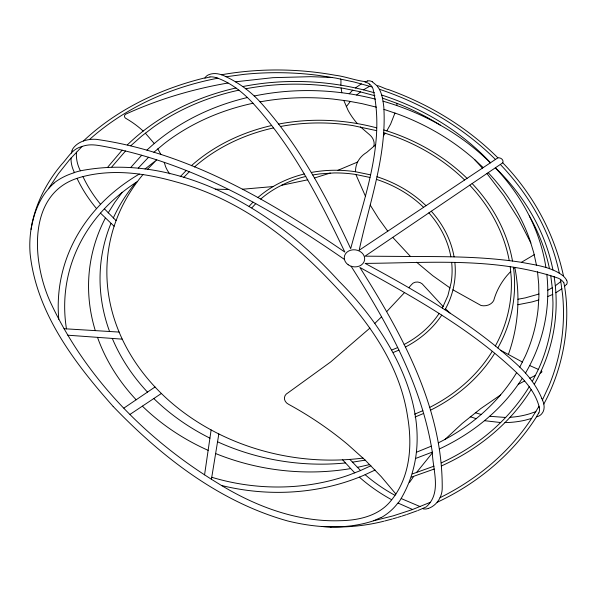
<?xml version="1.0" encoding="UTF-8"?>
<svg xmlns="http://www.w3.org/2000/svg" width="597" height="597" viewBox="0 0 597 597"><rect width="100%" height="100%" fill="white"/><g stroke="black" fill="none" stroke-linecap="round" stroke-linejoin="round"><path stroke-width="0.9" d="M340.902 85.192L340.962 80.685A3.037 2.522 8.9 0 0 340.477 79.117L340.35 78.961M76.461 152.116L76.364 154.817A47.491 39.462 8.9 0 0 80.379 170.802L77.416 171.6A84.826 70.491 8.9 0 0 74.625 172.443L74.08 172.623M372.028 86.923L354.2 82.028L336.081 78.14L317.753 75.289A272.344 226.315 8.9 0 0 244.136 74.349L226.091 76.752C238.934 82.916 250.755 91.595 260.382 102.206C299.03 145.101 326.484 196.592 350.685 248.636C364.476 197.398 385.528 142.429 373.006 88.789A17.417 14.47 8.9 0 0 372.035 86.923A12.216 10.149 8.9 0 0 369.655 84.184M376.655 127.9L376.655 127.855A185.824 154.414 8.9 0 0 278.553 124.079M497.876 157.832L359.178 250.24C369.274 203.025 386.916 155.959 383.796 106.953C383.02 100.423 382.095 93.58 378.558 87.886C372.938 82.192 386.05 89.654 388.035 89.416C402.109 94.475 415.848 100.49 429.079 107.482C454.295 120.803 477.652 137.698 497.876 157.832A4.328 3.597 8.9 0 1 501.973 159.205A4.328 3.597 8.9 0 1 502.764 162.809C533.084 194.01 554.583 233.89 563.553 276.284C564.747 277.463 565.866 278.754 566.613 280.269M397.848 503.338L398.169 502.928A84.826 70.491 8.9 0 0 399.744 500.838C445.138 426.661 393.483 335.253 338.954 281.165C275.157 210.457 178.757 151.914 80.379 170.802M112.967 406.244C74.677 363.073 36.529 313.089 30.148 253.934C27.395 221.174 40.842 189.003 61.76 164.265C67.125 158.601 71.259 150.817 78.58 147.69C81.177 146.69 83.826 145.787 86.572 145.28C91.811 144.28 97.154 145.183 102.333 146.101C191.204 162.115 271.165 208.681 344.432 259.441M415.706 458.429L432.31 452.101C421.713 384.364 387.363 323.268 351.088 266.247M211.345 479.234L204.562 474.839L211.122 429.944M31.066 229.42C33.887 212.316 40.641 194.816 54.014 183.219M218.83 433.952L211.428 479.279L221.383 485.413M396.751 105.527L397.124 103.393M72.073 150.556L72.192 150.131A8.612 7.157 8.9 0 1 72.752 148.862C77.782 141.385 87.565 138.773 96.154 139.325C187.637 152.153 269.844 200.667 344.85 252.091C319.38 198.838 291.97 145.272 251.501 101.624C241.636 91.289 229.83 82.319 216.204 77.625M72.021 150.75L71.327 153.145M114.087 226.233L100.46 213.092C111.221 200.876 123.751 190.309 137.429 181.495M394.96 113.02L390.632 124.057L386.811 130.885M32.283 222.502L32.559 221.741M428.355 508.443C436.944 505.472 442.399 496.592 442.22 487.645C442.578 407.266 401.699 333.551 359.857 267.419C416.266 298.761 473.809 330.611 520.256 376.147C528.755 385.05 536.516 395.52 539.36 407.706M440.079 497.697L440.086 497.667A272.344 226.315 8.9 0 0 530.472 420.176L539.054 406.191M437.153 502.286C476.973 483.712 512.883 454.138 536.524 416.781C537.912 416.579 540.106 415.758 541.748 413.803C545.195 409.93 544.464 404.281 542.449 399.93L548.979 385.744A272.344 226.315 8.9 0 0 562.62 294.925L560.508 279.456A17.417 14.47 8.9 0 0 558.516 278.284C496.741 256.882 429.347 262.904 365.14 263.396C418.504 292.224 471.578 323.067 516.621 364.118C527.099 373.737 536.307 385.072 541.755 398.311M375.312 145.056L366.737 152.399A28.723 23.873 8.9 0 0 357.61 162.026L357.499 162.257A28.723 23.873 8.9 0 0 355.558 171.749A113.84 94.595 8.9 0 0 311.306 172.458M442.362 308.059L447.892 295.657L451.153 282.605A110.632 91.938 8.9 0 0 451.668 262.426M519.786 367.155L525.338 356.013A221.032 183.675 8.9 0 0 538.136 308.679L538.912 296.41L538.703 284.09L537.516 271.754M532.3 381.446L538.524 369.08A232.345 193.077 8.9 0 0 552.964 302.739L552.419 289.03L550.718 275.329M113.296 218.017L113.37 217.868A208.674 173.406 8.9 0 1 135.631 182.727L135.743 182.585M543.815 404.042C563.59 367.715 571.523 322.179 563.919 282.888M83.431 140.974C117.154 109.184 160.466 88.714 205.032 77.841C205.868 76.379 207.286 75.319 208.838 74.685C214.524 72.319 220.86 74.021 226.069 76.744M536.412 416.803L538.793 412.9M108.184 212.928L114.788 202.376L122.273 192.286M375.095 470.04L363.692 475.339A196.98 163.69 8.9 0 1 221.487 485.473C257.098 506.913 297.993 522.136 340.074 520.703C359.081 520.405 379.864 515.704 391.848 499.562A82.856 68.856 8.9 0 0 393.736 497.122C410.557 474.108 412.243 443.765 407.579 416.557C399.572 362.595 365.67 317.537 328.641 279.433C286.672 235.412 235.837 197.928 176.346 181.988C145.467 173.16 112.02 168.421 80.573 177.234A82.856 68.856 8.9 0 0 77.297 178.264C25.544 195.047 32.604 265.881 51.603 304.694C84.737 374.67 140.019 432.78 204.562 474.839M516.696 372.55C498.301 403.109 470.19 427.071 438.385 442.825M529.233 386.729C519.211 403.094 506.584 417.766 492.167 430.407A232.345 193.077 8.9 0 1 441.332 462.869M48.476 188.682L58.327 173.831L69.543 159.727L82.065 146.444M566.463 284.366L564.777 286.15M409.557 482.354L413.684 476.421M383.431 135.803L385.289 133.206M346.275 106.699L350.372 101.408M426.751 506.405C441.899 492.532 432.676 469.563 432.31 452.101M430.407 502.264L412.139 509.674L393.169 515.86L373.603 520.778C345.909 529.972 315.634 527.83 287.672 520.965C219.517 501.898 161.488 456.795 113.131 406.423M416.445 472.623L432.422 452.862M107.841 167.033L122.109 150.175M111.818 166.899L125.534 150.989M408.796 287.739L411.527 284.597A6.821 5.664 8.9 0 1 422.198 283.866L443.161 306.582M130.818 167.414L141.69 155.25M510.763 271.389L506.853 275.717A91.46 76.006 8.9 0 0 493.719 300.56A11.44 9.507 8.9 0 1 481.137 305.537L452.951 289.821M249.173 206.226L252.994 202.137M386.737 311.589L404.535 292.567M251.852 207.816L255.755 203.652M138.25 168.115L148.526 157.265M426.288 506.898L418.004 510.472M180.249 176.667L186.227 170.503M147.437 169.354L156.742 159.847L145.034 168.988M183.51 177.63L189.294 171.735M349.2 93.766L352.812 90.132M534.211 254.583L534.039 254.755A3.649 3.03 8.9 0 1 533.196 255.315L521.397 262.322C486.928 256.911 451.936 256.546 417.124 256.531L364.998 256.18L502.749 162.802M374.826 323.402L381.565 316.806M445.101 439.355L462.279 423.392L480.839 408.542L500.667 394.893M513.644 268.59L514.838 267.516A234.927 195.219 8.9 0 1 508.338 354.566M130.84 145.713L141.84 135.959L153.683 126.922A232.345 193.077 8.9 0 1 238.89 90.154M369.909 328.089L330.656 361.954L288.023 392.826A8.015 6.657 8.9 0 0 288.649 404.341A341.529 283.806 8.9 0 1 347.797 444.534L365.23 460.16L381.237 476.637L395.878 494.032M560.867 281.508L555.307 285.799M153.899 152.242L164.182 143.653A221.032 183.675 8.9 0 1 253.053 103.251M356.655 95.02L360.558 91.878M561.934 288.754L555.867 292.746M355.379 87.953L361.342 83.864M123.907 408.079L155.011 387.005M130.064 414.363L161.362 393.49M363.469 89.841L369.685 86.222M547.785 290.246L552.307 287.739M518.196 384.423L524.606 380.931M381.192 517.412L373.603 520.778M529.83 378.207L535.524 375.356M221.45 74.767C258.919 68.177 297.545 68.431 334.969 75.215C345.32 76.416 355.775 80.685 365.797 81.655C366.394 81.401 367.006 81.185 367.64 81.043M540.128 373.14L541.278 372.603A1.425 1.179 8.9 0 0 541.285 370.67M370.909 465.742L359.998 470.779L348.663 475.16A190.577 158.362 8.9 0 1 211.756 477.272M547.725 296.56L552.77 294.381M414.609 414.184L422.84 410.691M337.984 170.272L357.61 162.026M415.057 417.027L423.661 413.43M391.886 349.969L397.684 347.588M393.236 352.461L398.915 350.14M416.4 452.242L431.34 446.153M417.184 510.786L407.244 514.36M412.393 473.921L434.019 466.167M411.408 477.115L434.265 469.026M535.927 411.587L529.778 413.751A76.282 63.394 8.9 0 1 510.039 417.31M406.408 514.644L402.199 516.017M538.949 294.03L525.278 297.888L517.927 299.246M401.356 516.286L397.542 517.457M314.544 177.966L330.32 173.033M396.692 517.711L393.274 518.703M538.785 299.963L532.039 301.925L517.845 304.746M392.416 518.95L384.655 521.017M531.621 418.445L525.069 420.213A82.655 68.685 8.9 0 1 504.965 422.594M383.781 521.233C363.498 526.345 342.387 528.039 321.537 526.472M357.282 467.376L369.722 464.556M204.853 78.155L209.957 77.006M281.426 185.309L307.753 179.794M352.327 462.175L365.23 460.16M312.791 174.958L319.82 173.891L334.126 172.936A110.632 91.938 8.9 0 1 355.767 174.473L369.946 177.458M235.457 81.804L272.874 77.677L310.791 76.67L332.372 77.483M363.036 458.071L362.916 458.086A213.069 177.055 8.9 0 1 143.168 373.11A213.069 177.055 8.9 0 1 142.922 174.623M242.352 189.242L273.127 186.555M330.313 526.935L331.268 526.86M505.711 417.475L489.652 416.281M215.286 189.167L228.703 189.488M454.839 262.516L454.862 262.516A113.84 94.595 8.9 0 1 445.011 309.768M500.704 422.549L484.48 420.691M64.028 328.723L119.094 332.074M67.857 335.201L122.228 339.148M355.558 171.749L370.498 174.839M521.457 262.329C535.434 265.068 551.337 266.68 563.075 275.836M376.528 130.624L352.685 125.549A182.615 151.75 8.9 0 0 280.396 126.504M376.386 107.161L362.066 103.654L347.551 100.945L332.91 99.042A221.032 183.675 8.9 0 0 260.053 101.856M423.683 508.778L422.922 508.547M374.886 95.721L359.058 91.52L342.984 88.244L326.731 85.923A232.434 193.152 8.9 0 0 245.763 88.759M364.909 82.065L368.304 83.199M475.331 412.721L481.264 414.497M470.257 416.736L476.257 418.684M383.99 109.378L398.095 114.154A221.032 183.675 8.9 0 1 472.914 158.056L483.212 167.6M383.677 132.706L395.154 136.609A182.615 151.75 8.9 0 1 464.615 179.988M217.883 78.162L217.927 78.185A272.344 226.315 8.9 0 0 89.453 139.549M382.416 98.08L397.706 103.624A232.345 193.077 8.9 0 1 440.631 125.34M420.154 506.607L401.296 498.599M398.065 503.062L412.602 509.502M529.681 365.528L538.36 369.409M522.457 362.066L500.689 350.297M372.327 81.819L376.834 85.595M228.039 82.99L228.061 83.005A390.587 324.574 8.9 0 0 126.191 113.952A3.112 2.582 8.9 0 0 124.497 116.154A3.112 2.582 8.9 0 0 126.139 118.549A90.677 75.349 8.9 0 1 143.176 131.071M450.101 287.993L432.728 275.672L416.602 262.21M368.789 83.543L369.64 84.192M360.484 126.907L369.655 134.788A14.559 12.097 8.9 0 1 373.804 146.496M445.519 308.85L450.071 313.082M104.356 208.771L116.057 220.577M349.872 459.414L360.551 470.54M392.744 237.375L410.542 256.531M145.34 133.146L154.265 143.541M342.626 459.847L354.767 472.899M474.794 159.712L482.376 168.153M486.943 173.518L503.853 195.704L518.532 218.912L530.867 242.964M387.766 231.196L378.491 218.36L370.237 205.084M563.829 282.754L563.277 281.993A12.216 10.149 8.9 0 0 560.501 279.463M157.787 148.847L160.906 154.511M379.356 89.229L379.371 89.266A272.344 226.315 8.9 0 1 495.443 159.444M355.864 174.488L365.528 196.398M541.778 398.371L542.449 399.93M343.782 100.378L348.073 110.326A79.401 65.976 8.9 0 0 357.394 123.631M164.227 162.347L165.578 166.593A35.88 29.813 8.9 0 0 169.757 173.869M374.267 92.707L374.282 92.759A235.554 195.741 8.9 0 0 242.792 86.558M536.472 265.128L533.733 252.71L530.017 240.427A221.032 183.675 8.9 0 0 488.182 172.675M439.452 448.869L439.459 448.914A228.091 189.54 8.9 0 0 522.285 378.319M341.111 87.931L341.805 92.729M510.226 266.852L511.204 277.083A182.615 151.75 8.9 0 1 495.353 345.969M441.616 465.861L441.616 465.876A235.554 195.741 8.9 0 0 531.188 389.535M71.013 158.048L71.065 160.503A40.82 33.917 8.9 0 0 74.446 172.503M350.469 468.623A210.45 174.876 8.9 0 1 215.629 453.541M208.144 450.347A210.45 174.876 8.9 0 1 142.392 406.147M136.153 399.781A210.45 174.876 8.9 0 1 97.52 337.35M95.296 330.626A210.45 174.876 8.9 0 1 105.303 218.196M492.234 351.327A182.615 151.75 8.9 0 1 429.504 407.505M194.435 166.996A182.615 151.75 8.9 0 1 273.433 127.937M469.727 185.189A182.615 151.75 8.9 0 1 509.234 260.62M441.758 315.089A113.84 94.595 8.9 0 1 405.363 347.058M257.911 197.517A113.84 94.595 8.9 0 1 304.336 173.966M376.976 176.742A113.84 94.595 8.9 0 1 426.019 205.704M431.31 211.234A113.84 94.595 8.9 0 1 454.078 256.889M345.282 462.973A209.995 174.503 8.9 0 1 217.547 441.787M209.92 438.146A209.995 174.503 8.9 0 1 153.795 398.535M147.496 392.102A209.995 174.503 8.9 0 1 112.303 338.424M109.572 331.492A209.995 174.503 8.9 0 1 110.9 223.562M66.468 328.872A198.883 165.265 8.9 0 1 100.46 213.092M546.8 274.165A228.091 189.54 8.9 0 1 525.487 373.103M146.937 150.108A228.091 189.54 8.9 0 1 247.397 97.527M254.218 96.013A228.091 189.54 8.9 0 1 375.453 99.139M383.028 101.191A228.091 189.54 8.9 0 1 490.383 162.817M495.309 167.847A228.091 189.54 8.9 0 1 545.934 267.598M439.138 313.403A110.632 91.938 8.9 0 1 404.109 344.484M260.702 199.055A110.632 91.938 8.9 0 1 278.195 186.995L284.702 183.734A110.632 91.938 8.9 0 1 305.798 176.443M376.401 179.369A110.632 91.938 8.9 0 1 423.594 207.323M428.892 212.868A110.632 91.938 8.9 0 1 450.869 256.814M58.79 319.291A204.54 169.973 8.9 0 1 139.288 174.078M96.565 208.629A163.675 136.012 8.9 0 1 77.043 178.354M554.091 276.426A235.554 195.741 8.9 0 1 534.293 384.311M495.428 167.764A235.554 195.741 8.9 0 1 552.941 269.993M513.48 267.314A185.824 154.414 8.9 0 1 497.838 347.969M494.689 353.305A185.824 154.414 8.9 0 1 430.347 410.281M191.338 165.735A185.824 154.414 8.9 0 1 271.605 125.534M383.864 129.959A185.824 154.414 8.9 0 1 467.048 178.369M472.137 183.555A185.824 154.414 8.9 0 1 512.51 261.038M539.285 407.714A13.268 11.022 8.9 0 1 538.904 412.93M500.331 164.444A272.344 226.315 8.9 0 1 559.27 273.023M127.37 144.87A235.554 195.741 8.9 0 1 235.979 87.99M381.647 95.02A235.554 195.741 8.9 0 1 490.503 162.742M529.308 215.913A232.345 193.077 8.9 0 1 549.486 268.74M391.692 499.749A163.675 136.012 8.9 0 1 359.349 477.137M100.565 204.323A157.265 130.683 8.9 0 1 82.938 176.578M53.879 183.1A63.991 53.178 8.9 0 1 74.14 172.749M397.706 503.264A63.991 53.178 8.9 0 1 381.304 517.547M209.943 76.916A13.268 11.022 8.9 0 1 216.181 77.685M395.005 495.338A157.265 130.683 8.9 0 1 365.163 474.712M428.31 508.375A7.485 6.224 8.9 0 1 423.691 508.905M566.65 280.254A5.91 4.91 8.9 0 1 566.62 284.433M367.595 80.908A5.918 4.918 8.9 0 1 372.349 81.796M348.17 264.769A10.253 8.522 8.9 0 0 364.58 260.016A10.253 8.522 8.9 0 0 350.648 250.218A10.253 8.522 8.9 0 0 348.17 264.769"/></g></svg>
